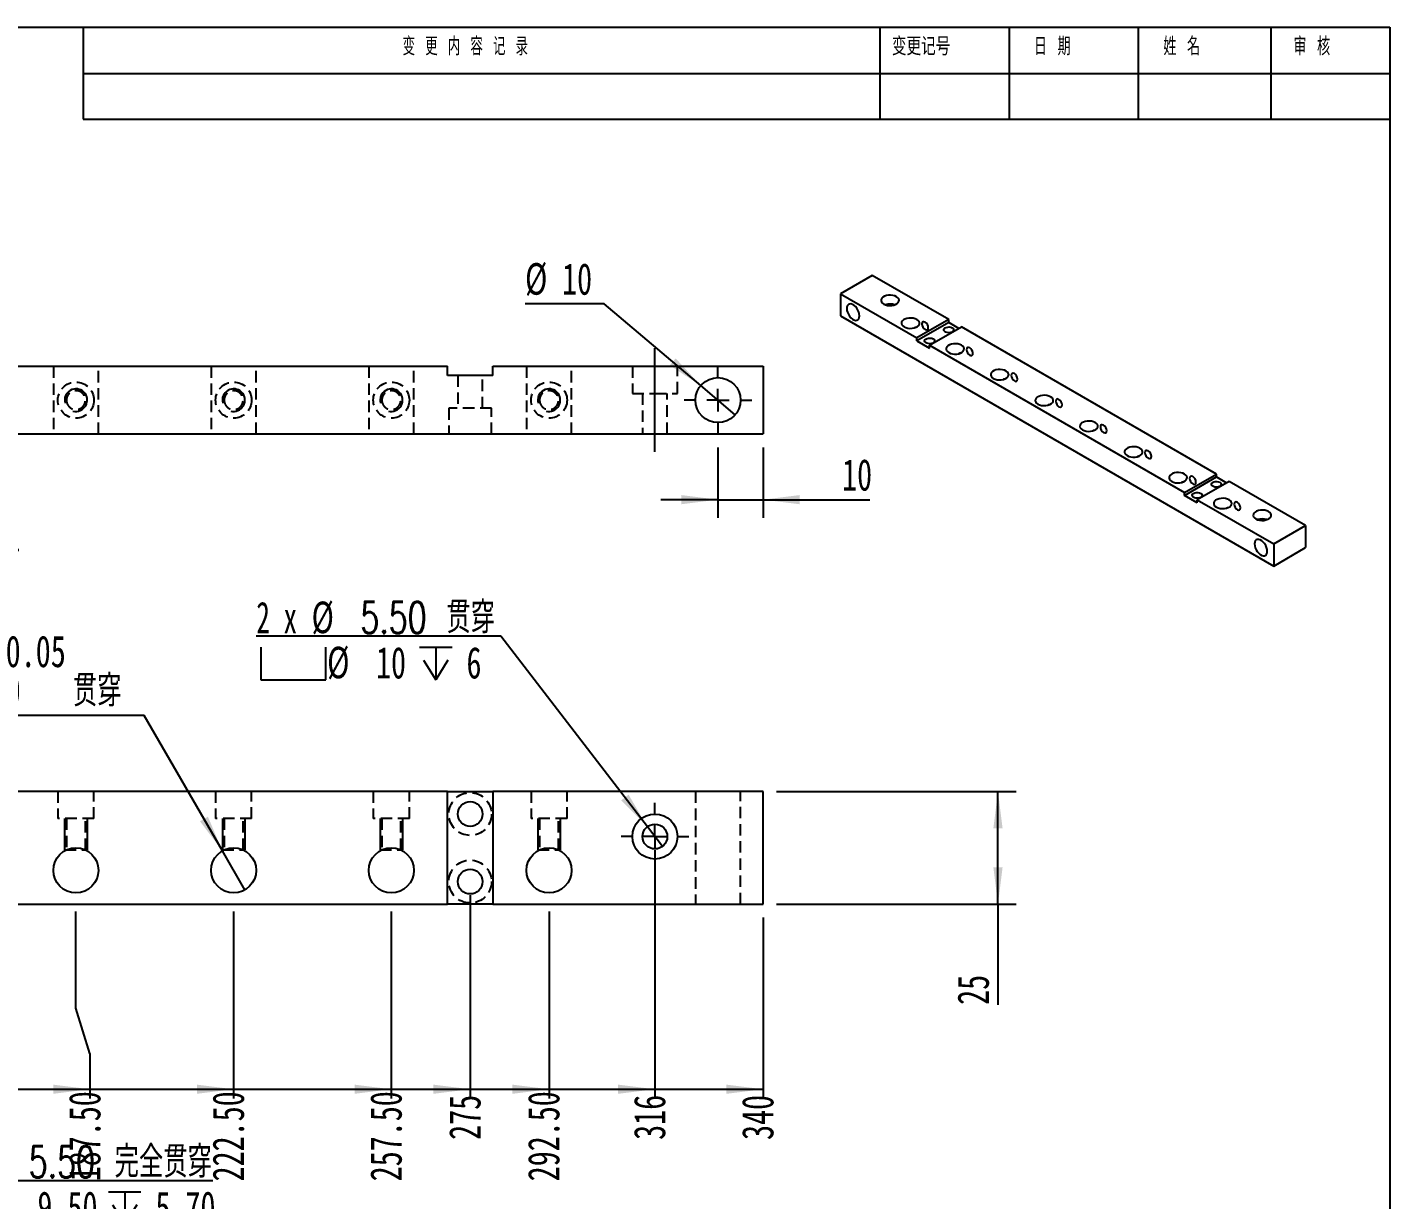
# Model space of a CAD drawing. Extents: x 2 to 292, y 3 to 207.
# Drawn here: x 141 to 292.2, y 76.5 to 206.6 of the extents above; entities that cross this region are included whole.
import ezdxf

# ---------------------------------------------------------------- set-up
doc = ezdxf.new("R2010")
doc.units = 0
for name, pattern in [('SLD-中心线', [34.29, 30.48, -1.27, 1.27, -1.27]), ('SLD-实线', [0]), ('SLD-虚线', [1.905, 1.27, -0.635])]:
    doc.linetypes.add(name, pattern=pattern)
doc.layers.get('0').update_dxf_attribs({"linetype": 'CONTINUOUS'})
for name, color, linetype in [('图层7', 7, 'SLD-实线'), ('图框', 7, 'SLD-实线'), ('粗实线', 7, 'SLD-实线')]:
    doc.layers.add(name, color=color, linetype=linetype)
doc.styles.add('SLDTEXTSTYLE0', font='TXT', dxfattribs={"width": 0.7, "bigfont": 'bigfont'})
doc.styles.add('SLDTEXTSTYLE1', font='TXT', dxfattribs={"width": 0.736842, "bigfont": 'bigfont'})
doc.styles.add('SLDTEXTSTYLE10', font='TXT', dxfattribs={"width": 0.633333})
doc.styles.add('SLDTEXTSTYLE2', font='TXT', dxfattribs={"width": 0.7})
doc.styles.add('SLDTEXTSTYLE6', font='TXT', dxfattribs={"width": 0.629187, "bigfont": 'bigfont'})
doc.styles.add('SLDTEXTSTYLE7', font='TXT', dxfattribs={"width": 0.657895, "bigfont": 'bigfont'})
doc.dimstyles.new('SLDDIMSTYLE1', dxfattribs={"dimtxt": 3.5, "dimasz": 4.08, "dimexe": 0, "dimexo": 0.0625, "dimgap": 0.875, "dimtad": 0, "dimtih": 1, "dimtoh": 1, "dimlfac": 2, "dimrnd": 1e-09, "dimzin": 12, "dimtxsty": 'SLDTEXTSTYLE2', "dimsah": 1, "dimcen": 0.09, "dimazin": 3, "dimtfac": 1, "dimtofl": 0, "dimtmove": 0, "dimatfit": 3, "dimtolj": 1, "dimtzin": 12})
doc.dimstyles.new('SLDDIMSTYLE2', dxfattribs={"dimtxt": 3.5, "dimasz": 4.08, "dimexe": 0, "dimexo": 0.0625, "dimgap": 0.875, "dimtad": 0, "dimtih": 1, "dimtoh": 1, "dimlfac": 2, "dimrnd": 1e-09, "dimzin": 4, "dimtxsty": 'SLDTEXTSTYLE2', "dimsah": 1, "dimcen": 0.09, "dimazin": 3, "dimtfac": 1, "dimtofl": 0, "dimtmove": 0, "dimatfit": 3, "dimtolj": 1, "dimtzin": 12})
doc.dimstyles.new('SLDDIMSTYLE3', dxfattribs={"dimtxt": 3.5, "dimasz": 4.08, "dimexe": 0, "dimexo": 0.0625, "dimgap": 0.875, "dimtad": 2, "dimlfac": 2, "dimrnd": 1e-09, "dimzin": 12, "dimtxsty": 'SLDTEXTSTYLE2', "dimsah": 1, "dimcen": 0.09, "dimazin": 3, "dimtfac": 1, "dimtmove": 0, "dimatfit": 3, "dimtolj": 1, "dimtzin": 12})
doc.dimstyles.new('SLDDIMSTYLE4', dxfattribs={"dimtxt": 3.5, "dimasz": 4.08, "dimexe": 0, "dimexo": 0.0625, "dimgap": 0.875, "dimtad": 0, "dimtih": 1, "dimtoh": 1, "dimlfac": 2, "dimrnd": 1e-09, "dimzin": 4, "dimtxsty": 'SLDTEXTSTYLE2', "dimblk1": 'NONE', "dimsah": 1, "dimcen": 0, "dimazin": 3, "dimtfac": 1, "dimtmove": 0, "dimatfit": 3, "dimtolj": 1, "dimtzin": 12})
doc.dimstyles.new('SLDDIMSTYLE5', dxfattribs={"dimtxt": 3.5, "dimasz": 4.08, "dimexe": 0, "dimexo": 0.0625, "dimgap": 0.875, "dimtad": 2, "dimlfac": 2, "dimrnd": 1e-09, "dimzin": 12, "dimtxsty": 'SLDTEXTSTYLE2', "dimsah": 1, "dimcen": 0.09, "dimazin": 3, "dimtfac": 1, "dimtofl": 0, "dimtmove": 0, "dimatfit": 3, "dimtolj": 1, "dimtzin": 12})
doc.dimstyles.new('SLDDIMSTYLE6', dxfattribs={"dimtxt": 3.5, "dimasz": 4.08, "dimexe": 0, "dimexo": 0.0625, "dimgap": 0.875, "dimtad": 0, "dimtih": 1, "dimtoh": 1, "dimlfac": 2, "dimrnd": 1e-09, "dimzin": 12, "dimtxsty": 'SLDTEXTSTYLE2', "dimblk1": 'NONE', "dimsah": 1, "dimcen": 0, "dimazin": 3, "dimtol": 1, "dimtp": 0.05, "dimtfac": 1, "dimtmove": 0, "dimatfit": 3, "dimtolj": 1})
doc.dimstyles.new('SLDDIMSTYLE7', dxfattribs={"dimtxt": 3.5, "dimasz": 4.08, "dimexe": 0, "dimexo": 0.0625, "dimgap": 0.875, "dimtad": 0, "dimtih": 1, "dimtoh": 1, "dimlfac": 2, "dimrnd": 1e-09, "dimzin": 12, "dimtxsty": 'SLDTEXTSTYLE2', "dimblk1": 'NONE', "dimsah": 1, "dimcen": 0, "dimazin": 3, "dimtfac": 1, "dimtmove": 0, "dimatfit": 3, "dimtolj": 1, "dimtzin": 12})

# ---------------------------------------------------------------- blocks, each defined once
blk = doc.blocks.new('_D_7')
at = {"layer": '图框', "color": 5}
for p, q in [((146.41, 97.71), (146.41, 108.46)), ((147.97, 92.71), (146.41, 97.71)), ((147.97, 92.71), (147.97, 87.71)), ((128.91, 88.73), (147.97, 88.73))]:
    blk.add_line(p, q, dxfattribs=at)
blk.add_solid([(147.97, 88.73), (143.89, 89.24), (143.89, 88.22)], dxfattribs=at)
at = {"layer": '图框', "color": 5, "insert": (145.63, 78.51), "char_height": 3.5, "attachment_point": 1, "rotation": 90, "style": 'SLDTEXTSTYLE2'}
blk.add_mtext('187.50', dxfattribs=at)
blk = doc.blocks.new('_D_8')
at = {"layer": '图框', "color": 5}
for p, q in [((163.91, 108.46), (163.91, 87.71)), ((147.97, 88.73), (163.91, 88.73))]:
    blk.add_line(p, q, dxfattribs=at)
blk.add_solid([(163.91, 88.73), (159.83, 89.24), (159.83, 88.22)], dxfattribs=at)
at = {"layer": '图框', "color": 5, "insert": (161.56, 78.5), "char_height": 3.5, "attachment_point": 1, "rotation": 90, "style": 'SLDTEXTSTYLE2'}
blk.add_mtext('222.50', dxfattribs=at)
blk = doc.blocks.new('_D_9')
at = {"layer": '图框', "color": 5}
for p, q in [((181.41, 108.46), (181.41, 87.71)), ((163.91, 88.73), (181.41, 88.73))]:
    blk.add_line(p, q, dxfattribs=at)
blk.add_solid([(181.41, 88.73), (177.33, 89.24), (177.33, 88.22)], dxfattribs=at)
at = {"layer": '图框', "color": 5, "insert": (179.06, 78.51), "char_height": 3.5, "attachment_point": 1, "rotation": 90, "style": 'SLDTEXTSTYLE2'}
blk.add_mtext('257.50', dxfattribs=at)
blk = doc.blocks.new('_D_10')
at = {"layer": '图框', "color": 5}
for p, q in [((190.16, 110.27), (190.16, 87.71)), ((181.41, 88.73), (190.16, 88.73))]:
    blk.add_line(p, q, dxfattribs=at)
blk.add_solid([(190.16, 88.73), (186.08, 89.24), (186.08, 88.22)], dxfattribs=at)
at = {"layer": '图框', "color": 5, "insert": (187.81, 83.11), "char_height": 3.5, "attachment_point": 1, "rotation": 90, "style": 'SLDTEXTSTYLE2'}
blk.add_mtext('275', dxfattribs=at)
blk = doc.blocks.new('_D_11')
at = {"layer": '图框', "color": 5}
for p, q in [((198.91, 108.46), (198.91, 87.71)), ((190.16, 88.73), (198.91, 88.73))]:
    blk.add_line(p, q, dxfattribs=at)
blk.add_solid([(198.91, 88.73), (194.83, 89.24), (194.83, 88.22)], dxfattribs=at)
at = {"layer": '图框', "color": 5, "insert": (196.56, 78.51), "char_height": 3.5, "attachment_point": 1, "rotation": 90, "style": 'SLDTEXTSTYLE2'}
blk.add_mtext('292.50', dxfattribs=at)
blk = doc.blocks.new('_D_12')
at = {"layer": '图框', "color": 5}
for p, q in [((210.66, 115.27), (210.66, 87.71)), ((198.91, 88.73), (210.66, 88.73))]:
    blk.add_line(p, q, dxfattribs=at)
blk.add_solid([(210.66, 88.73), (206.58, 89.24), (206.58, 88.22)], dxfattribs=at)
at = {"layer": '图框', "color": 5, "insert": (208.31, 83.11), "char_height": 3.5, "attachment_point": 1, "rotation": 90, "style": 'SLDTEXTSTYLE2'}
blk.add_mtext('316', dxfattribs=at)
blk = doc.blocks.new('_D_13')
at = {"layer": '图框', "color": 5}
for p, q in [((222.66, 107.77), (222.66, 87.71)), ((210.66, 88.73), (222.66, 88.73))]:
    blk.add_line(p, q, dxfattribs=at)
blk.add_solid([(222.66, 88.73), (218.58, 89.24), (218.58, 88.22)], dxfattribs=at)
at = {"layer": '图框', "color": 5, "insert": (220.31, 83.1), "char_height": 3.5, "attachment_point": 1, "rotation": 90, "style": 'SLDTEXTSTYLE2'}
blk.add_mtext('340', dxfattribs=at)
blk = doc.blocks.new('SW_SYMBOL_HOLE_SPOT')
at = {"layer": '图框', "color": 0}
for p, q in [((0, 875), (0, 75)), ((1600, 75), (1600, 875)), ((0, 75), (1600, 75))]:
    blk.add_line(p, q, dxfattribs=at)
blk = doc.blocks.new('SW_SYMBOL_HOLE_DEPTH')
at = {"layer": '图框', "color": 0}
for p, q in [((0, 875), (800, 875)), ((400, 875), (400, 75)), ((100, 555), (400, 75)), ((700, 555), (400, 75))]:
    blk.add_line(p, q, dxfattribs=at)
blk = doc.blocks.new('_D_16')
at = {"layer": '图框', "color": 5}
for p, q in [((193.58, 139.01), (166.43, 139.01)), ((209.82, 117.86), (193.58, 139.01)), ((211.5, 115.68), (209.82, 117.86))]:
    blk.add_line(p, q, dxfattribs=at)
blk.add_solid([(209.82, 117.86), (207.74, 121.41), (206.93, 120.79)], dxfattribs=at)
at = {"layer": '图框', "color": 5, "xscale": 0.004511737089201878, "yscale": 0.004511737089201878, "zscale": 0.004511737089201878}
for name, p in [('SW_SYMBOL_HOLE_SPOT', (166.92, 133.82)), ('SW_SYMBOL_HOLE_DEPTH', (184.54, 133.82))]:
    blk.add_blockref(name, p, dxfattribs=at)
at = {"layer": '图框', "color": 5, "char_height": 3.5, "attachment_point": 1}
for s, insert, style in [('2 x', (166.43, 142.83), 'SLDTEXTSTYLE10'), ('%%c', (172.56, 142.84), 'SLDTEXTSTYLE2'), ('5.50 贯\\M+190FA', (177.98, 142.83), 'SLDTEXTSTYLE0'), ('%%c', (174.29, 137.83), 'SLDTEXTSTYLE2'), ('10', (179.71, 137.81), 'SLDTEXTSTYLE2'), ('6', (189.75, 137.81), 'SLDTEXTSTYLE2')]:
    blk.add_mtext(s, dxfattribs=dict(at, insert=insert, style=style))
blk = doc.blocks.new('_NONE')
blk = doc.blocks.new('_D_18')
at = {"layer": '图框', "color": 5}
for p, q in [((224.16, 121.77), (250.73, 121.77)), ((248.73, 109.27), (248.73, 121.77)), ((224.16, 109.27), (250.73, 109.27)), ((248.73, 109.27), (248.73, 98.09))]:
    blk.add_line(p, q, dxfattribs=at)
for points in [[(248.73, 121.77), (248.22, 117.69), (249.24, 117.69)], [(248.73, 109.27), (249.24, 113.35), (248.22, 113.35)]]:
    blk.add_solid(points, dxfattribs=at)
at = {"layer": '图框', "color": 5, "insert": (244.22, 98.09), "char_height": 3.5, "attachment_point": 1, "rotation": 90, "style": 'SLDTEXTSTYLE2'}
blk.add_mtext('25', dxfattribs=at)
blk = doc.blocks.new('_D_19')
at = {"layer": '图框', "color": 5}
for p, q in [((83.44, 120.91), (86.88, 117.63)), ((86.88, 117.63), (127.76, 78.6)), ((127.76, 78.6), (161.59, 78.6))]:
    blk.add_line(p, q, dxfattribs=at)
blk.add_solid([(86.88, 117.63), (89.48, 114.44), (90.18, 115.18)], dxfattribs=at)
at = {"layer": '图框', "color": 5, "xscale": 0.004511737089201878, "yscale": 0.004511737089201878, "zscale": 0.004511737089201878}
for name, p in [('SW_SYMBOL_HOLE_SPOT', (129.35, 73.41)), ('SW_SYMBOL_HOLE_DEPTH', (150.02, 73.41))]:
    blk.add_blockref(name, p, dxfattribs=at)
at = {"layer": '图框', "color": 5, "char_height": 3.5, "attachment_point": 1}
for s, insert, style in [('2 x', (129.62, 82.42), 'SLDTEXTSTYLE10'), ('%%c', (135.75, 82.43), 'SLDTEXTSTYLE2'), ('5.50 \\M+18AAE\\M+19153贯\\M+190FA', (141.18, 82.42), 'SLDTEXTSTYLE0'), ('%%c', (136.71, 77.42), 'SLDTEXTSTYLE2'), ('9.50', (142.14, 77.4), 'SLDTEXTSTYLE2'), ('5.70', (155.23, 77.4), 'SLDTEXTSTYLE2')]:
    blk.add_mtext(s, dxfattribs=dict(at, insert=insert, style=style))
blk = doc.blocks.new('_D_20')
at = {"layer": '图框', "color": 5}
for p, q in [((154, 130.19), (127.75, 130.19)), ((162.66, 115.18), (154, 130.19)), ((165.16, 110.85), (162.66, 115.18))]:
    blk.add_line(p, q, dxfattribs=at)
blk.add_solid([(162.66, 115.18), (161.06, 118.97), (160.18, 118.46)], dxfattribs=at)
at = {"layer": '图框', "color": 5, "char_height": 3.5, "attachment_point": 1}
for s, insert, style in [('+', (136.47, 139.07), 'SLDTEXTSTYLE2'), ('0.05', (138.62, 139.07), 'SLDTEXTSTYLE2'), ('%%c', (127.75, 134.72), 'SLDTEXTSTYLE2'), ('10', (131.86, 134.7), 'SLDTEXTSTYLE2'), ('0', (138.62, 134.72), 'SLDTEXTSTYLE2'), ('贯\\M+190FA', (146.07, 134.7), 'SLDTEXTSTYLE0')]:
    blk.add_mtext(s, dxfattribs=dict(at, insert=insert, style=style))
blk = doc.blocks.new('_D_22')
at = {"layer": '图框'}
for p, q in [((86.2, 121.41), (100.02, 149.82)), ((100.02, 149.82), (139.97, 149.82)), ((84.12, 117.13), (86.2, 121.41))]:
    blk.add_line(p, q, dxfattribs=at)
blk.add_solid([(86.2, 121.41), (88.44, 124.85), (87.53, 125.3)], dxfattribs=at)
at = {"layer": '图框', "xscale": 0.004511737089201878, "yscale": 0.004511737089201878, "zscale": 0.004511737089201878}
for name, p in [('SW_SYMBOL_HOLE_SPOT', (101.61, 144.63)), ('SW_SYMBOL_HOLE_DEPTH', (122.28, 144.63))]:
    blk.add_blockref(name, p, dxfattribs=at)
at = {"layer": '图框', "char_height": 3.5, "attachment_point": 1}
for s, insert, style in [('2 x', (104.94, 153.64), 'SLDTEXTSTYLE10'), ('%%c', (111.07, 153.65), 'SLDTEXTSTYLE2'), ('5.50 \\M+18AAE\\M+19153贯\\M+190FA', (116.5, 153.64), 'SLDTEXTSTYLE0'), ('%%c', (108.97, 148.64), 'SLDTEXTSTYLE2'), ('9.50', (114.4, 148.62), 'SLDTEXTSTYLE2'), ('5.70\\M+19477\\M+196CA', (127.49, 148.62), 'SLDTEXTSTYLE0')]:
    blk.add_mtext(s, dxfattribs=dict(at, insert=insert, style=style))
blk = doc.blocks.new('SW_CENTERMARKSYMBOL_0')
at = {"layer": '图框', "color": 0}
for p, q in [((0, 2.5), (0, 3.75)), ((-2.5, 0), (-3.75, 0)), ((0, 0), (-1.25, 0)), ((0, 0), (0, 1.25)), ((0, 0), (0, -1.25)), ((0, 0), (1.25, 0)), ((2.5, 0), (3.75, 0)), ((0, -2.5), (0, -3.75))]:
    blk.add_line(p, q, dxfattribs=at)
blk = doc.blocks.new('_D_25')
at = {"layer": '图框', "color": 5}
for p, q in [((217.66, 159.95), (217.66, 152.15)), ((222.66, 159.95), (222.66, 152.15)), ((217.66, 154.15), (211.31, 154.15)), ((217.66, 154.15), (222.66, 154.15)), ((222.66, 154.15), (234.5, 154.15))]:
    blk.add_line(p, q, dxfattribs=at)
for points in [[(217.66, 154.15), (213.58, 154.66), (213.58, 153.64)], [(222.66, 154.15), (226.74, 153.64), (226.74, 154.66)]]:
    blk.add_solid(points, dxfattribs=at)
at = {"layer": '图框', "color": 5, "insert": (231.43, 158.66), "char_height": 3.5, "attachment_point": 1, "style": 'SLDTEXTSTYLE2'}
blk.add_mtext('10', dxfattribs=at)
blk = doc.blocks.new('_D_27')
at = {"layer": '图框', "color": 5}
for p, q in [((205.02, 175.87), (196.25, 175.87)), ((215.75, 166.81), (205.02, 175.87)), ((219.57, 163.58), (215.75, 166.81))]:
    blk.add_line(p, q, dxfattribs=at)
blk.add_solid([(215.75, 166.81), (212.96, 169.83), (212.31, 169.05)], dxfattribs=at)
at = {"layer": '图框', "color": 5, "char_height": 3.5, "attachment_point": 1, "style": 'SLDTEXTSTYLE2'}
for s, insert in [('%%c', (196.25, 180.4)), ('10', (200.36, 180.39))]:
    blk.add_mtext(s, dxfattribs=dict(at, insert=insert))
blk = doc.blocks.new('SW_CENTERMARKSYMBOL_3')
at = {"layer": '图框', "color": 0}
for p, q in [((0, 2.5), (0, 3.75)), ((-2.5, 0), (-3.75, 0)), ((0, 0), (-1.25, 0)), ((0, 0), (0, 1.25)), ((0, 0), (0, -1.25)), ((0, 0), (1.25, 0)), ((2.5, 0), (3.75, 0)), ((0, -2.5), (0, -3.75))]:
    blk.add_line(p, q, dxfattribs=at)

msp = doc.modelspace()

# ---------------------------------------------------------------- linework, layer by layer
at = {"color": 7, "linetype": 'SLD-实线'}
for p, q in [((234.7766, 179.0377), (231.2411, 176.9967)), ((243.2619, 174.1393), (234.7766, 179.0377)), ((231.2411, 176.9967), (231.2411, 174.5471)), ((231.2411, 176.9967), (239.7263, 172.0983)), ((231.2411, 174.5471), (279.3243, 146.7892)), ((243.2619, 174.1393), (239.7263, 172.0983)), ((243.2619, 173.8127), (243.2619, 174.1393)), ((243.2619, 173.8127), (239.7263, 171.7717)), ((241.1406, 171.2819), (244.6761, 173.3229)), ((244.3932, 173.1596), (243.2619, 173.8127)), ((272.9604, 156.9947), (244.6761, 173.3229)), ((239.7263, 171.7717), (239.7263, 172.0983)), ((239.7263, 171.7717), (241.1406, 170.9552)), ((241.1406, 170.9552), (241.1406, 171.2819)), ((241.1406, 171.2819), (269.4248, 154.9537)), ((87.6601, 168.9457), (187.6601, 168.9457)), ((187.6601, 167.9457), (187.6601, 168.9457)), ((192.6601, 167.9457), (187.6601, 167.9457)), ((192.6601, 167.9457), (192.6601, 168.9457)), ((192.6601, 168.9457), (222.6601, 168.9457)), ((222.6601, 168.9457), (222.6601, 161.4457)), ((52.6601, 161.4457), (222.6601, 161.4457)), ((269.4248, 154.9537), (272.9604, 156.9947)), ((269.4248, 154.6271), (272.9604, 156.6681)), ((274.3746, 156.1783), (270.839, 154.1373)), ((272.9604, 156.6681), (272.9604, 156.9947)), ((272.9604, 156.6681), (274.0917, 156.015)), ((282.8599, 151.2799), (274.3746, 156.1783)), ((269.4248, 154.6271), (269.4248, 154.9537)), ((270.839, 153.8107), (269.4248, 154.6271)), ((270.839, 153.8107), (270.839, 154.1373)), ((270.839, 154.1373), (279.3243, 149.2388)), ((279.3243, 149.2388), (282.8599, 151.2799)), ((282.8599, 151.2799), (282.8599, 148.8302)), ((279.3243, 149.2388), (279.3243, 146.7892)), ((279.3243, 146.7892), (282.8599, 148.8302)), ((187.6601, 121.7694), (87.6601, 121.7694)), ((187.6601, 109.2694), (187.6601, 121.7694)), ((187.6601, 121.7694), (192.6601, 121.7694)), ((192.6601, 121.7694), (192.6601, 109.2694)), ((222.6601, 121.7694), (192.6601, 121.7694)), ((222.6601, 109.2694), (222.6601, 121.7694)), ((145.1601, 118.7694), (145.1601, 115.2882)), ((147.6601, 118.7694), (147.6601, 115.2882)), ((162.6601, 118.7694), (162.6601, 115.2882)), ((165.1601, 118.7694), (165.1601, 115.2882)), ((180.1601, 118.7694), (180.1601, 115.2882)), ((182.6601, 118.7694), (182.6601, 115.2882)), ((197.6601, 118.7694), (197.6601, 115.2882)), ((200.1601, 118.7694), (200.1601, 115.2882)), ((87.6601, 109.2694), (187.6601, 109.2694)), ((192.6601, 109.2694), (187.6601, 109.2694)), ((192.6601, 109.2694), (222.6601, 109.2694))]:
    msp.add_line(p, q, dxfattribs=at)
at = {"color": 7, "linetype": 'SLD-虚线'}
for p, q in [((143.9101, 168.9457), (143.9101, 161.4457)), ((148.9101, 161.4457), (148.9101, 168.9457)), ((161.4101, 168.9457), (161.4101, 161.4457)), ((166.4101, 161.4457), (166.4101, 168.9457)), ((178.9101, 168.9457), (178.9101, 161.4457)), ((183.9101, 161.4457), (183.9101, 168.9457)), ((188.7851, 167.9457), (188.7851, 164.2957)), ((191.5351, 164.2957), (191.5351, 167.9457)), ((196.4101, 168.9457), (196.4101, 161.4457)), ((201.4101, 161.4457), (201.4101, 168.9457)), ((208.1601, 168.9457), (208.1601, 165.9457)), ((213.1601, 165.9457), (213.1601, 168.9457)), ((208.1601, 165.9457), (210.6601, 165.9457)), ((209.2851, 165.9457), (209.2851, 161.4457)), ((210.6601, 165.9457), (213.1601, 165.9457)), ((212.0351, 161.4457), (212.0351, 165.9457)), ((192.5351, 164.2957), (187.7851, 164.2957)), ((187.7851, 164.2957), (187.7851, 161.4457)), ((192.5351, 161.4457), (192.5351, 164.2957)), ((144.4101, 121.7694), (144.4101, 118.7694)), ((148.4101, 118.7694), (148.4101, 121.7694)), ((161.9101, 121.7694), (161.9101, 118.7694)), ((165.9101, 118.7694), (165.9101, 121.7694)), ((179.4101, 121.7694), (179.4101, 118.7694)), ((183.4101, 118.7694), (183.4101, 121.7694)), ((196.9101, 121.7694), (196.9101, 118.7694)), ((200.9101, 118.7694), (200.9101, 121.7694)), ((215.1601, 121.7694), (215.1601, 109.2694)), ((220.1601, 109.2694), (220.1601, 121.7694)), ((148.4101, 118.7694), (144.4101, 118.7694)), ((145.3601, 118.7694), (145.3601, 115.2208)), ((147.4601, 115.2946), (147.4601, 118.7694)), ((165.9101, 118.7694), (161.9101, 118.7694)), ((162.8601, 118.7694), (162.8601, 115.2208)), ((164.9601, 115.2946), (164.9601, 118.7694)), ((183.4101, 118.7694), (179.4101, 118.7694)), ((180.3601, 118.7694), (180.3601, 115.2208)), ((182.4601, 115.2946), (182.4601, 118.7694)), ((200.9101, 118.7694), (196.9101, 118.7694)), ((197.8601, 118.7694), (197.8601, 115.2208)), ((199.9601, 115.2946), (199.9601, 118.7694)), ((145.1601, 115.2882), (147.6601, 115.2882)), ((162.6601, 115.2882), (165.1601, 115.2882)), ((180.1601, 115.2882), (182.6601, 115.2882)), ((197.6601, 115.2882), (200.1601, 115.2882))]:
    msp.add_line(p, q, dxfattribs=at)
at = {"color": 7, "linetype": 'SLD-实线', "flags": 128}
for points in [[(233.3624, 174.5473), (233.3418, 174.7546), (233.2814, 174.9735), (233.1845, 175.1914), (233.057, 175.3956), (232.906, 175.5742), (232.7405, 175.7169), (232.57, 175.8153), (232.4045, 175.8637), (232.2536, 175.8594), (232.126, 175.8025), (232.0292, 175.6964), (231.9687, 175.5473), (231.9482, 175.3637), (231.9687, 175.1564), (232.0292, 174.9375), (232.126, 174.7196), (232.2536, 174.5154), (232.4045, 174.3368), (232.57, 174.1941), (232.7405, 174.0957), (232.906, 174.0473), (233.057, 174.0516), (233.1845, 174.1085), (233.2814, 174.2146), (233.3418, 174.3637), (233.3624, 174.5473)], [(236.0494, 175.8538), (236.2392, 175.7679), (236.459, 175.7108), (236.6961, 175.6857), (236.9367, 175.6941), (237.1669, 175.7355), (237.3732, 175.8075), (237.5437, 175.9059), (237.6684, 176.025), (237.7401, 176.1579), (237.7547, 176.2968), (237.7112, 176.4337), (237.6123, 176.5606), (237.4636, 176.6702), (237.2738, 176.756), (237.054, 176.8131), (236.8169, 176.8382), (236.5762, 176.8298), (236.3461, 176.7884), (236.1398, 176.7164), (235.9693, 176.618), (235.8446, 176.4989), (235.7729, 176.366), (235.7583, 176.2271), (235.8018, 176.0902), (235.9007, 175.9633), (236.0494, 175.8538)], [(238.3121, 173.3229), (238.5019, 173.2371), (238.7217, 173.1799), (238.9589, 173.1549), (239.1995, 173.1633), (239.4296, 173.2047), (239.636, 173.2767), (239.8064, 173.3751), (239.9311, 173.4942), (240.0029, 173.627), (240.0174, 173.7659), (239.974, 173.9028), (239.875, 174.0297), (239.7263, 174.1393), (239.5366, 174.2251), (239.3167, 174.2822), (239.0796, 174.3073), (238.839, 174.2989), (238.6088, 174.2575), (238.4025, 174.1855), (238.2321, 174.0871), (238.1073, 173.968), (238.0356, 173.8351), (238.0211, 173.6962), (238.0645, 173.5593), (238.1635, 173.4324), (238.3121, 173.3229)], [(240.6456, 173.8534), (240.5103, 173.9004), (240.3956, 173.8782), (240.3189, 173.79), (240.292, 173.6492), (240.3189, 173.4775), (240.3956, 173.3008), (240.5103, 173.1461), (240.6456, 173.0369), (240.7809, 172.9898), (240.8956, 173.0121), (240.9722, 173.1003), (240.9991, 173.241), (240.9722, 173.4128), (240.8956, 173.5895), (240.7809, 173.7442), (240.6456, 173.8534)], [(243.6508, 173.2208), (243.756, 173.1357), (243.8077, 173.0355), (243.8002, 172.9311), (243.7344, 172.8337), (243.6173, 172.754), (243.4618, 172.7005), (243.2846, 172.679), (243.1049, 172.692), (242.9423, 172.7379), (242.8143, 172.8118), (242.7347, 172.9057), (242.7123, 173.0094), (242.7495, 173.1117), (242.8422, 173.2015), (242.9803, 173.269), (243.149, 173.307), (243.3299, 173.3113), (243.5034, 173.2815), (243.6508, 173.2208)], [(241.5295, 171.9962), (241.6347, 171.9111), (241.6863, 171.8109), (241.6788, 171.7065), (241.613, 171.6091), (241.496, 171.5294), (241.3405, 171.4759), (241.1633, 171.4544), (240.9836, 171.4673), (240.821, 171.5133), (240.6929, 171.5872), (240.6134, 171.6811), (240.591, 171.7848), (240.6282, 171.8871), (240.7209, 171.9769), (240.859, 172.0444), (241.0277, 172.0824), (241.2086, 172.0867), (241.3821, 172.0569), (241.5295, 171.9962)], [(243.2619, 170.4655), (243.4516, 170.3796), (243.6715, 170.3225), (243.9086, 170.2974), (244.1492, 170.3058), (244.3794, 170.3472), (244.5857, 170.4192), (244.7562, 170.5176), (244.8809, 170.6367), (244.9526, 170.7696), (244.9672, 170.9085), (244.9237, 171.0454), (244.8248, 171.1723), (244.6761, 171.2819), (244.4863, 171.3677), (244.2665, 171.4248), (244.0294, 171.4499), (243.7887, 171.4415), (243.5586, 171.4001), (243.3523, 171.3281), (243.1818, 171.2297), (243.0571, 171.1106), (242.9854, 170.9777), (242.9708, 170.8388), (243.0143, 170.7019), (243.1132, 170.575), (243.2619, 170.4655)], [(245.5953, 170.996), (245.46, 171.043), (245.3453, 171.0207), (245.2687, 170.9325), (245.2418, 170.7918), (245.2687, 170.62), (245.3453, 170.4434), (245.46, 170.2886), (245.5953, 170.1794), (245.7306, 170.1324), (245.8453, 170.1547), (245.922, 170.2429), (245.9489, 170.3836), (245.922, 170.5554), (245.8453, 170.7321), (245.7306, 170.8868), (245.5953, 170.996)], [(248.2116, 167.608), (248.4014, 167.5222), (248.6212, 167.4651), (248.8584, 167.44), (249.099, 167.4484), (249.3291, 167.4898), (249.5354, 167.5618), (249.7059, 167.6602), (249.8306, 167.7793), (249.9023, 167.9122), (249.9169, 168.0511), (249.8734, 168.188), (249.7745, 168.3149), (249.6258, 168.4244), (249.4361, 168.5103), (249.2162, 168.5674), (248.9791, 168.5925), (248.7385, 168.5841), (248.5083, 168.5427), (248.302, 168.4707), (248.1315, 168.3723), (248.0068, 168.2532), (247.9351, 168.1203), (247.9206, 167.9814), (247.964, 167.8445), (248.0629, 167.7176), (248.2116, 167.608)], [(250.5451, 168.1386), (250.4098, 168.1856), (250.2951, 168.1633), (250.2184, 168.0751), (250.1915, 167.9344), (250.2184, 167.7626), (250.2951, 167.5859), (250.4098, 167.4312), (250.5451, 167.322), (250.6804, 167.275), (250.7951, 167.2973), (250.8717, 167.3855), (250.8986, 167.5262), (250.8717, 167.698), (250.7951, 167.8747), (250.6804, 168.0294), (250.5451, 168.1386)], [(253.1614, 164.7506), (253.3511, 164.6648), (253.571, 164.6077), (253.8081, 164.5826), (254.0487, 164.591), (254.2789, 164.6324), (254.4852, 164.7044), (254.6557, 164.8028), (254.7804, 164.9219), (254.8521, 165.0547), (254.8667, 165.1937), (254.8232, 165.3305), (254.7243, 165.4575), (254.5756, 165.567), (254.3858, 165.6528), (254.166, 165.71), (253.9289, 165.735), (253.6882, 165.7266), (253.4581, 165.6852), (253.2518, 165.6132), (253.0813, 165.5148), (252.9566, 165.3957), (252.8849, 165.2629), (252.8703, 165.1239), (252.9138, 164.9871), (253.0127, 164.8602), (253.1614, 164.7506)], [(255.4948, 165.2811), (255.3595, 165.3282), (255.2448, 165.3059), (255.1682, 165.2177), (255.1413, 165.077), (255.1682, 164.9052), (255.2448, 164.7285), (255.3595, 164.5738), (255.4948, 164.4646), (255.6301, 164.4176), (255.7448, 164.4398), (255.8215, 164.5281), (255.8484, 164.6688), (255.8215, 164.8405), (255.7448, 165.0172), (255.6301, 165.1719), (255.4948, 165.2811)], [(258.1111, 161.8932), (258.3009, 161.8073), (258.5207, 161.7502), (258.7578, 161.7251), (258.9985, 161.7335), (259.2286, 161.7749), (259.4349, 161.8469), (259.6054, 161.9454), (259.7301, 162.0644), (259.8018, 162.1973), (259.8164, 162.3362), (259.7729, 162.4731), (259.674, 162.6), (259.5253, 162.7096), (259.3356, 162.7954), (259.1157, 162.8525), (258.8786, 162.8776), (258.638, 162.8692), (258.4078, 162.8278), (258.2015, 162.7558), (258.031, 162.6574), (257.9063, 162.5383), (257.8346, 162.4054), (257.82, 162.2665), (257.8635, 162.1296), (257.9624, 162.0027), (258.1111, 161.8932)], [(260.4446, 162.4237), (260.3093, 162.4707), (260.1946, 162.4484), (260.1179, 162.3602), (260.091, 162.2195), (260.1179, 162.0478), (260.1946, 161.8711), (260.3093, 161.7163), (260.4446, 161.6072), (260.5799, 161.5601), (260.6946, 161.5824), (260.7712, 161.6706), (260.7981, 161.8113), (260.7712, 161.9831), (260.6946, 162.1598), (260.5799, 162.3145), (260.4446, 162.4237)], [(263.0609, 159.0357), (263.2506, 158.9499), (263.4705, 158.8928), (263.7076, 158.8677), (263.9482, 158.8761), (264.1784, 158.9175), (264.3847, 158.9895), (264.5552, 159.0879), (264.6799, 159.207), (264.7516, 159.3399), (264.7661, 159.4788), (264.7227, 159.6157), (264.6238, 159.7426), (264.4751, 159.8522), (264.2853, 159.938), (264.0655, 159.9951), (263.8283, 160.0202), (263.5877, 160.0118), (263.3576, 159.9704), (263.1513, 159.8984), (262.9808, 159.8), (262.8561, 159.6809), (262.7844, 159.548), (262.7698, 159.4091), (262.8133, 159.2722), (262.9122, 159.1453), (263.0609, 159.0357)], [(265.3943, 159.5663), (265.259, 159.6133), (265.1443, 159.591), (265.0677, 159.5028), (265.0408, 159.3621), (265.0677, 159.1903), (265.1443, 159.0136), (265.259, 158.8589), (265.3943, 158.7497), (265.5296, 158.7027), (265.6443, 158.725), (265.721, 158.8132), (265.7479, 158.9539), (265.721, 159.1257), (265.6443, 159.3024), (265.5296, 159.4571), (265.3943, 159.5663)], [(268.0106, 156.1783), (268.2004, 156.0925), (268.4202, 156.0354), (268.6573, 156.0103), (268.898, 156.0187), (269.1281, 156.0601), (269.3344, 156.1321), (269.5049, 156.2305), (269.6296, 156.3496), (269.7013, 156.4825), (269.7159, 156.6214), (269.6724, 156.7583), (269.5735, 156.8852), (269.4248, 156.9947), (269.2351, 157.0806), (269.0152, 157.1377), (268.7781, 157.1628), (268.5375, 157.1544), (268.3073, 157.1129), (268.101, 157.041), (267.9305, 156.9425), (267.8058, 156.8234), (267.7341, 156.6906), (267.7195, 156.5517), (267.763, 156.4148), (267.8619, 156.2879), (268.0106, 156.1783)], [(270.3441, 156.7088), (270.2088, 156.7559), (270.0941, 156.7336), (270.0174, 156.6454), (269.9905, 156.5047), (270.0174, 156.3329), (270.0941, 156.1562), (270.2088, 156.0015), (270.3441, 155.8923), (270.4794, 155.8453), (270.5941, 155.8676), (270.6707, 155.9558), (270.6976, 156.0965), (270.6707, 156.2682), (270.5941, 156.4449), (270.4794, 156.5997), (270.3441, 156.7088)], [(273.3493, 156.0762), (273.4545, 155.9911), (273.5061, 155.891), (273.4987, 155.7865), (273.4328, 155.6892), (273.3158, 155.6094), (273.1603, 155.5559), (272.9831, 155.5345), (272.8034, 155.5474), (272.6408, 155.5933), (272.5127, 155.6672), (272.4332, 155.7611), (272.4108, 155.8648), (272.448, 155.9671), (272.5407, 156.0569), (272.6788, 156.1245), (272.8475, 156.1624), (273.0284, 156.1668), (273.2019, 156.1369), (273.3493, 156.0762)], [(271.2279, 154.8516), (271.3332, 154.7665), (271.3848, 154.6664), (271.3773, 154.5619), (271.3115, 154.4646), (271.1945, 154.3848), (271.039, 154.3313), (270.8618, 154.3098), (270.6821, 154.3228), (270.5194, 154.3687), (270.3914, 154.4426), (270.3119, 154.5365), (270.2895, 154.6402), (270.3267, 154.7425), (270.4193, 154.8323), (270.5575, 154.8998), (270.7262, 154.9378), (270.9071, 154.9422), (271.0806, 154.9123), (271.2279, 154.8516)], [(272.9604, 153.3209), (273.1501, 153.2351), (273.37, 153.1779), (273.6071, 153.1529), (273.8477, 153.1613), (274.0779, 153.2027), (274.2842, 153.2747), (274.4546, 153.3731), (274.5794, 153.4922), (274.6511, 153.625), (274.6656, 153.7639), (274.6222, 153.9008), (274.5232, 154.0277), (274.3746, 154.1373), (274.1848, 154.2231), (273.965, 154.2802), (273.7278, 154.3053), (273.4872, 154.2969), (273.2571, 154.2555), (273.0507, 154.1835), (272.8803, 154.0851), (272.7556, 153.966), (272.6838, 153.8331), (272.6693, 153.6942), (272.7127, 153.5573), (272.8117, 153.4304), (272.9604, 153.3209)], [(275.2938, 153.8514), (275.1585, 153.8984), (275.0438, 153.8762), (274.9672, 153.788), (274.9403, 153.6473), (274.9672, 153.4755), (275.0438, 153.2988), (275.1585, 153.1441), (275.2938, 153.0349), (275.4291, 152.9878), (275.5438, 153.0101), (275.6205, 153.0983), (275.6474, 153.239), (275.6205, 153.4108), (275.5438, 153.5875), (275.4291, 153.7422), (275.2938, 153.8514)], [(277.3444, 152.0146), (277.5342, 151.9288), (277.754, 151.8717), (277.9911, 151.8466), (278.2318, 151.855), (278.4619, 151.8964), (278.6682, 151.9684), (278.8387, 152.0668), (278.9634, 152.1859), (279.0351, 152.3188), (279.0497, 152.4577), (279.0062, 152.5946), (278.9073, 152.7215), (278.7586, 152.831), (278.5689, 152.9169), (278.349, 152.974), (278.1119, 152.9991), (277.8713, 152.9907), (277.6411, 152.9493), (277.4348, 152.8773), (277.2643, 152.7789), (277.1396, 152.6598), (277.0679, 152.5269), (277.0534, 152.388), (277.0968, 152.2511), (277.1957, 152.1242), (277.3444, 152.0146)], [(278.6172, 148.4222), (278.5967, 148.6295), (278.5362, 148.8485), (278.4394, 149.0664), (278.3118, 149.2706), (278.1609, 149.4492), (277.9953, 149.5918), (277.8249, 149.6902), (277.6594, 149.7387), (277.5084, 149.7343), (277.3808, 149.6775), (277.284, 149.5714), (277.2235, 149.4222), (277.203, 149.2386), (277.2235, 149.0314), (277.284, 148.8124), (277.3808, 148.5945), (277.5084, 148.3903), (277.6594, 148.2117), (277.8249, 148.0691), (277.9953, 147.9707), (278.1609, 147.9222), (278.3118, 147.9266), (278.4394, 147.9834), (278.5362, 148.0895), (278.5967, 148.2387), (278.6172, 148.4222)]]:
    msp.add_lwpolyline(points, dxfattribs=at)
at = {"color": 7, "linetype": 'SLD-虚线'}
for centre, radius in [((146.4101, 165.1957), 2), ((163.9101, 165.1957), 2), ((181.4101, 165.1957), 2), ((198.9101, 165.1957), 2), ((190.1601, 119.2694), 2.375), ((190.1601, 111.7694), 2.375)]:
    msp.add_circle(centre, radius, dxfattribs=at)
at = {"color": 7, "linetype": 'SLD-实线'}
for centre, radius in [((217.6601, 165.1957), 2.5), ((190.1601, 119.2694), 1.375), ((210.6601, 116.7694), 2.5), ((210.6601, 116.7694), 1.375), ((146.4101, 113.0194), 2.5), ((163.9101, 113.0194), 2.5), ((181.4101, 113.0194), 2.5), ((198.9101, 113.0194), 2.5), ((190.1601, 111.7694), 1.375)]:
    msp.add_circle(centre, radius, dxfattribs=at)
for centre, radius, start, end in [((236.7565, 174.2596), 1.6022, 70.723978, 109.276022), ((146.4101, 165.1957), 1.25, 255, 195), ((163.9101, 165.1957), 1.25, 255, 195), ((181.4101, 165.1957), 1.25, 255, 195), ((198.9101, 165.1957), 1.25, 255, 195), ((278.0515, 150.4205), 1.6022, 70.723978, 109.276022)]:
    msp.add_arc(centre, radius, start, end, dxfattribs=at)
for points, knots in [([(239.4244, 173.2034), (239.431, 173.2131), (239.4575, 173.2523), (239.5308, 173.2894), (239.5969, 173.2875), (239.6276, 173.2866)], [0, 0, 0, 0, 0.15095956, 0.60620155, 1, 1, 1, 1]), ([(244.3742, 170.346), (244.3807, 170.3557), (244.4072, 170.3949), (244.4806, 170.432), (244.5467, 170.4301), (244.5773, 170.4291)], [0, 0, 0, 0, 0.15095956, 0.60620155, 1, 1, 1, 1]), ([(249.3239, 167.4885), (249.3305, 167.4983), (249.357, 167.5375), (249.4303, 167.5746), (249.4964, 167.5726), (249.5271, 167.5717)], [0, 0, 0, 0, 0.15095956, 0.60620155, 1, 1, 1, 1]), ([(254.2737, 164.6311), (254.2802, 164.6409), (254.3067, 164.68), (254.3801, 164.7171), (254.4461, 164.7152), (254.4768, 164.7143)], [0, 0, 0, 0, 0.150959559, 0.606201553, 1, 1, 1, 1]), ([(259.2234, 161.7737), (259.23, 161.7834), (259.2565, 161.8226), (259.3298, 161.8597), (259.3959, 161.8578), (259.4265, 161.8569)], [0, 0, 0, 0, 0.15095956, 0.60620155, 1, 1, 1, 1]), ([(264.1731, 158.9162), (264.1797, 158.926), (264.2062, 158.9652), (264.2795, 159.0023), (264.3456, 159.0003), (264.3763, 158.9994)], [0, 0, 0, 0, 0.15095956, 0.60620155, 1, 1, 1, 1]), ([(269.1229, 156.0588), (269.1295, 156.0686), (269.1559, 156.1078), (269.2293, 156.1449), (269.2954, 156.1429), (269.326, 156.142)], [0, 0, 0, 0, 0.150959559, 0.606201553, 1, 1, 1, 1]), ([(274.0726, 153.2014), (274.0792, 153.2111), (274.1057, 153.2503), (274.179, 153.2874), (274.2451, 153.2855), (274.2758, 153.2846)], [0, 0, 0, 0, 0.15095956, 0.60620155, 1, 1, 1, 1])]:
    msp.add_open_spline(points, degree=3, knots=knots, dxfattribs=at)
at = {"color": 7, "linetype": 'SLD-虚线'}
for points in [[(145.3601, 165.1957), (145.3601, 165.2659), (145.367, 165.3348), (145.3942, 165.47), (145.4147, 165.5371), (145.4676, 165.6637), (145.4999, 165.7237), (145.5759, 165.8371), (145.6196, 165.8901), (145.763, 166.0336), (145.8786, 166.1115), (146.0678, 166.1907), (146.1347, 166.2113), (146.2707, 166.2387), (146.3394, 166.2456), (146.4782, 166.2458), (146.5486, 166.2388), (146.6841, 166.2116), (146.7502, 166.1915), (146.8782, 166.1381), (146.9383, 166.1057), (147.0513, 166.0299), (147.1047, 165.986), (147.2006, 165.8901), (147.2436, 165.8379), (147.3196, 165.7247), (147.3524, 165.6637), (147.4314, 165.4749), (147.4599, 165.3353), (147.4601, 165.1279), (147.4533, 165.0577), (147.426, 164.9216), (147.4059, 164.8559), (147.3266, 164.6652), (147.2496, 164.5504), (147.1048, 164.4055), (147.0525, 164.3624), (146.9398, 164.2866), (146.8786, 164.2535), (146.7519, 164.2005), (146.6863, 164.1803), (146.5506, 164.1528), (146.4802, 164.1457), (146.2724, 164.1456), (146.1328, 164.1737), (145.9428, 164.2529), (145.8815, 164.2859), (145.7682, 164.3619), (145.7159, 164.405), (145.6194, 164.5014), (145.5759, 164.5544), (145.5004, 164.667), (145.4679, 164.7271), (145.4145, 164.8549), (145.3944, 164.9206), (145.3672, 165.0555), (145.3601, 165.1254), (145.3601, 165.1957)], [(162.8601, 165.1957), (162.8601, 165.2659), (162.867, 165.3348), (162.8942, 165.47), (162.9147, 165.5371), (162.9676, 165.6637), (162.9999, 165.7237), (163.0759, 165.8371), (163.1196, 165.8901), (163.263, 166.0336), (163.3786, 166.1115), (163.5678, 166.1907), (163.6347, 166.2113), (163.7707, 166.2387), (163.8394, 166.2456), (163.9782, 166.2458), (164.0486, 166.2388), (164.1841, 166.2116), (164.2502, 166.1915), (164.3782, 166.1381), (164.4383, 166.1057), (164.5513, 166.0299), (164.6047, 165.986), (164.7006, 165.8901), (164.7436, 165.8379), (164.8196, 165.7247), (164.8524, 165.6637), (164.9314, 165.4749), (164.9599, 165.3353), (164.9601, 165.1279), (164.9533, 165.0577), (164.926, 164.9216), (164.9059, 164.8559), (164.8266, 164.6652), (164.7496, 164.5504), (164.6048, 164.4055), (164.5525, 164.3624), (164.4398, 164.2866), (164.3786, 164.2535), (164.2519, 164.2005), (164.1863, 164.1803), (164.0506, 164.1528), (163.9802, 164.1457), (163.7724, 164.1456), (163.6328, 164.1737), (163.4428, 164.2529), (163.3815, 164.2859), (163.2682, 164.3619), (163.2159, 164.405), (163.1194, 164.5014), (163.0759, 164.5544), (163.0004, 164.667), (162.9679, 164.7271), (162.9145, 164.8549), (162.8944, 164.9206), (162.8672, 165.0555), (162.8601, 165.1254), (162.8601, 165.1957)], [(180.3601, 165.1957), (180.3601, 165.2659), (180.367, 165.3348), (180.3942, 165.47), (180.4147, 165.5371), (180.4676, 165.6637), (180.4999, 165.7237), (180.5759, 165.8371), (180.6196, 165.8901), (180.763, 166.0336), (180.8786, 166.1115), (181.0678, 166.1907), (181.1347, 166.2113), (181.2707, 166.2387), (181.3394, 166.2456), (181.4782, 166.2458), (181.5486, 166.2388), (181.6841, 166.2116), (181.7502, 166.1915), (181.8782, 166.1381), (181.9383, 166.1057), (182.0513, 166.0299), (182.1047, 165.986), (182.2006, 165.8901), (182.2436, 165.8379), (182.3196, 165.7247), (182.3524, 165.6637), (182.4314, 165.4749), (182.4599, 165.3353), (182.4601, 165.1279), (182.4533, 165.0577), (182.426, 164.9216), (182.4059, 164.8559), (182.3266, 164.6652), (182.2496, 164.5504), (182.1048, 164.4055), (182.0525, 164.3624), (181.9398, 164.2866), (181.8786, 164.2535), (181.7519, 164.2005), (181.6863, 164.1803), (181.5506, 164.1528), (181.4802, 164.1457), (181.2724, 164.1456), (181.1328, 164.1737), (180.9428, 164.2529), (180.8815, 164.2859), (180.7682, 164.3619), (180.7159, 164.405), (180.6194, 164.5014), (180.5759, 164.5544), (180.5004, 164.667), (180.4679, 164.7271), (180.4145, 164.8549), (180.3944, 164.9206), (180.3672, 165.0555), (180.3601, 165.1254), (180.3601, 165.1957)], [(197.8601, 165.1957), (197.8601, 165.2659), (197.867, 165.3348), (197.8942, 165.47), (197.9147, 165.5371), (197.9676, 165.6637), (197.9999, 165.7237), (198.0759, 165.8371), (198.1196, 165.8901), (198.263, 166.0336), (198.3786, 166.1115), (198.5678, 166.1907), (198.6347, 166.2113), (198.7707, 166.2387), (198.8394, 166.2456), (198.9782, 166.2458), (199.0486, 166.2388), (199.1841, 166.2116), (199.2502, 166.1915), (199.3782, 166.1381), (199.4383, 166.1057), (199.5513, 166.0299), (199.6047, 165.986), (199.7006, 165.8901), (199.7436, 165.8379), (199.8196, 165.7247), (199.8524, 165.6637), (199.9314, 165.4749), (199.9599, 165.3353), (199.9601, 165.1279), (199.9533, 165.0577), (199.926, 164.9216), (199.9059, 164.8559), (199.8266, 164.6652), (199.7496, 164.5504), (199.6048, 164.4055), (199.5525, 164.3624), (199.4398, 164.2866), (199.3786, 164.2535), (199.2519, 164.2005), (199.1863, 164.1803), (199.0506, 164.1528), (198.9802, 164.1457), (198.7724, 164.1456), (198.6328, 164.1737), (198.4428, 164.2529), (198.3815, 164.2859), (198.2682, 164.3619), (198.2159, 164.405), (198.1194, 164.5014), (198.0759, 164.5544), (198.0004, 164.667), (197.9679, 164.7271), (197.9145, 164.8549), (197.8944, 164.9206), (197.8672, 165.0555), (197.8601, 165.1254), (197.8601, 165.1957)]]:
    msp.add_open_spline(points, degree=3, knots=[0, 0, 0, 0, 0.03125, 0.03125, 0.0625, 0.0625, 0.09375, 0.09375, 0.125, 0.125, 0.1875, 0.1875, 0.21875, 0.21875, 0.25, 0.25, 0.28125, 0.28125, 0.3125, 0.3125, 0.34375, 0.34375, 0.375, 0.375, 0.40625, 0.40625, 0.4375, 0.4375, 0.5, 0.5, 0.53125, 0.53125, 0.5625, 0.5625, 0.625, 0.625, 0.65625, 0.65625, 0.6875, 0.6875, 0.71875, 0.71875, 0.75, 0.75, 0.8125, 0.8125, 0.84375, 0.84375, 0.875, 0.875, 0.90625, 0.90625, 0.9375, 0.9375, 0.96875, 0.96875, 1, 1, 1, 1], dxfattribs=at)
at = {"layer": '图层7', "color": 5}
for p, q in [((147.2034, 206.5709), (147.2034, 196.3543)), ((235.6318, 206.5709), (235.6318, 196.3543)), ((249.9618, 206.5709), (249.9618, 196.3543)), ((264.2917, 206.5709), (264.2917, 196.3543)), ((279.0039, 206.5709), (279.0039, 196.3543)), ((147.2034, 201.4421), (292.2034, 201.4421)), ((147.2034, 196.3543), (292.2034, 196.3543))]:
    msp.add_line(p, q, dxfattribs=at)
at = {"layer": '图框', "color": 5, "linetype": 'SLD-中心线', "ltscale": 2.5}
for p, q in [((210.6601, 165.9457), (210.6601, 170.9457)), ((210.6601, 159.4457), (210.6601, 165.9457))]:
    msp.add_line(p, q, dxfattribs=at)
at = {"layer": '粗实线', "color": 5}
for p, q in [((2.2034, 206.5709), (292.2034, 206.5709)), ((292.2034, 206.5709), (292.2034, 3.096))]:
    msp.add_line(p, q, dxfattribs=at)

# ---------------------------------------------------------------- block references
at = {"layer": '图框', "color": 5}
for name, p in [('SW_CENTERMARKSYMBOL_3', (217.6601, 165.1957)), ('SW_CENTERMARKSYMBOL_0', (210.6601, 116.7694))]:
    msp.add_blockref(name, p, dxfattribs=at)

# ---------------------------------------------------------------- texts
at = {"layer": '图层7', "color": 5, "char_height": 2, "attachment_point": 1}
for s, insert, style in [('变 \\M+18D58 \\M+193E0 \\M+19765 记 录', (182.6641, 205.4556), 'SLDTEXTSTYLE6'), ('变\\M+18D58记\\M+18D86', (236.9584, 205.4556), 'SLDTEXTSTYLE1'), ('\\M+193FA \\M+18AFA', (252.7189, 205.4556), 'SLDTEXTSTYLE7'), ('\\M+190A9 \\M+196BC', (267.0832, 205.4556), 'SLDTEXTSTYLE7'), ('审 \\M+18A6A', (281.5173, 205.4556), 'SLDTEXTSTYLE7')]:
    msp.add_mtext(s, dxfattribs=dict(at, insert=insert, style=style))

# ---------------------------------------------------------------- dimensions: what is measured, and where the dimension line sits
at = {"layer": '图框', "color": 5}
dim = msp.add_diameter_dim_2p(p1=(219.5696, 163.5821), p2=(215.7505, 166.8092), dimstyle='SLDDIMSTYLE7', dxfattribs=at)
dim.commit()
dim.dimension.update_dxf_attribs({"geometry": '_D_27', "text_midpoint": (199.8423, 178.8085), "dimtype": 163})
dim = msp.add_linear_dim(base=(222.6601, 154.1492), p1=(217.6601, 161.4457), p2=(222.6601, 161.4457), dimstyle='SLDDIMSTYLE3', dxfattribs=at)
dim.commit()
dim.dimension.update_dxf_attribs({"geometry": '_D_25', "text_midpoint": (232.9612, 154.1492), "dimtype": 160})
at = {"layer": '图框'}
dim = msp.add_diameter_dim_2p(p1=(84.1212, 117.1337), p2=(86.199, 121.4051), text='2 x <> 完全贯穿\\P{\\fGDT;v}%%c 9.50 {\\fGDT;x} 5.70背面\\P', dimstyle='SLDDIMSTYLE4', dxfattribs=at)
dim.commit()
dim.dimension.update_dxf_attribs({"geometry": '_D_22', "text_midpoint": (120.7906, 149.126), "dimtype": 163})
at = {"layer": '图框', "color": 5}
for p1, p2, text, dimstyle, picture, middle in [((211.4975, 115.6789), (209.8226, 117.8599), '2 x <> 贯穿\\P{\\fGDT;v}%%c 10 {\\fGDT;x} 6\\P', 'SLDDIMSTYLE4', '_D_16', (179.2092, 138.3159)), ((165.1601, 110.8543), (162.6601, 115.1845), '<> 贯穿', 'SLDDIMSTYLE6', '_D_20', (140.0785, 134.5516)), ((83.4422, 120.9094), (86.8779, 117.6294), '2 x <> 完全贯穿\\P{\\fGDT;v}%%c 9.50 {\\fGDT;x} 5.70\\P', 'SLDDIMSTYLE4', '_D_19', (145.4657, 77.9053))]:
    dim = msp.add_diameter_dim_2p(p1=p1, p2=p2, text=text, dimstyle=dimstyle, dxfattribs=at)
    dim.commit()
    dim.dimension.update_dxf_attribs({"geometry": picture, "text_midpoint": middle, "dimtype": 163})
dim = msp.add_linear_dim(base=(248.7322, 121.7694), p1=(222.6601, 109.2694), p2=(222.6601, 121.7694), angle=90, dimstyle='SLDDIMSTYLE5', dxfattribs=at)
dim.commit()
dim.dimension.update_dxf_attribs({"geometry": '_D_18', "text_midpoint": (248.7322, 99.6262), "dimtype": 160})
for feature_location, offset, dimstyle, picture, middle in [((210.6601, 116.7694), (0, -29.0564), 'SLDDIMSTYLE1', '_D_12', (210.6601, 85.4112)), ((190.1601, 111.7694), (0, -24.0564), 'SLDDIMSTYLE1', '_D_10', (190.1601, 85.4112)), ((146.4101, 109.9569), (1.5623, -22.2439), 'SLDDIMSTYLE2', '_D_7', (147.9723, 83.1119)), ((163.9101, 109.9569), (0, -22.2439), 'SLDDIMSTYLE2', '_D_8', (163.9101, 83.1071)), ((181.4101, 109.9569), (0, -22.2439), 'SLDDIMSTYLE2', '_D_9', (181.4101, 83.1095)), ((198.9101, 109.9569), (0, -22.2439), 'SLDDIMSTYLE2', '_D_11', (198.9101, 83.1095)), ((222.6601, 109.2694), (0, -21.5564), 'SLDDIMSTYLE1', '_D_13', (222.6601, 85.4088))]:
    dim = msp.add_ordinate_dim(feature_location=feature_location, offset=offset, dtype=1, origin=(52.6601, 109.2694), dimstyle=dimstyle, dxfattribs=at)
    dim.commit()
    dim.dimension.update_dxf_attribs({"geometry": picture, "text_midpoint": middle})

doc.saveas('drawing.dxf')
